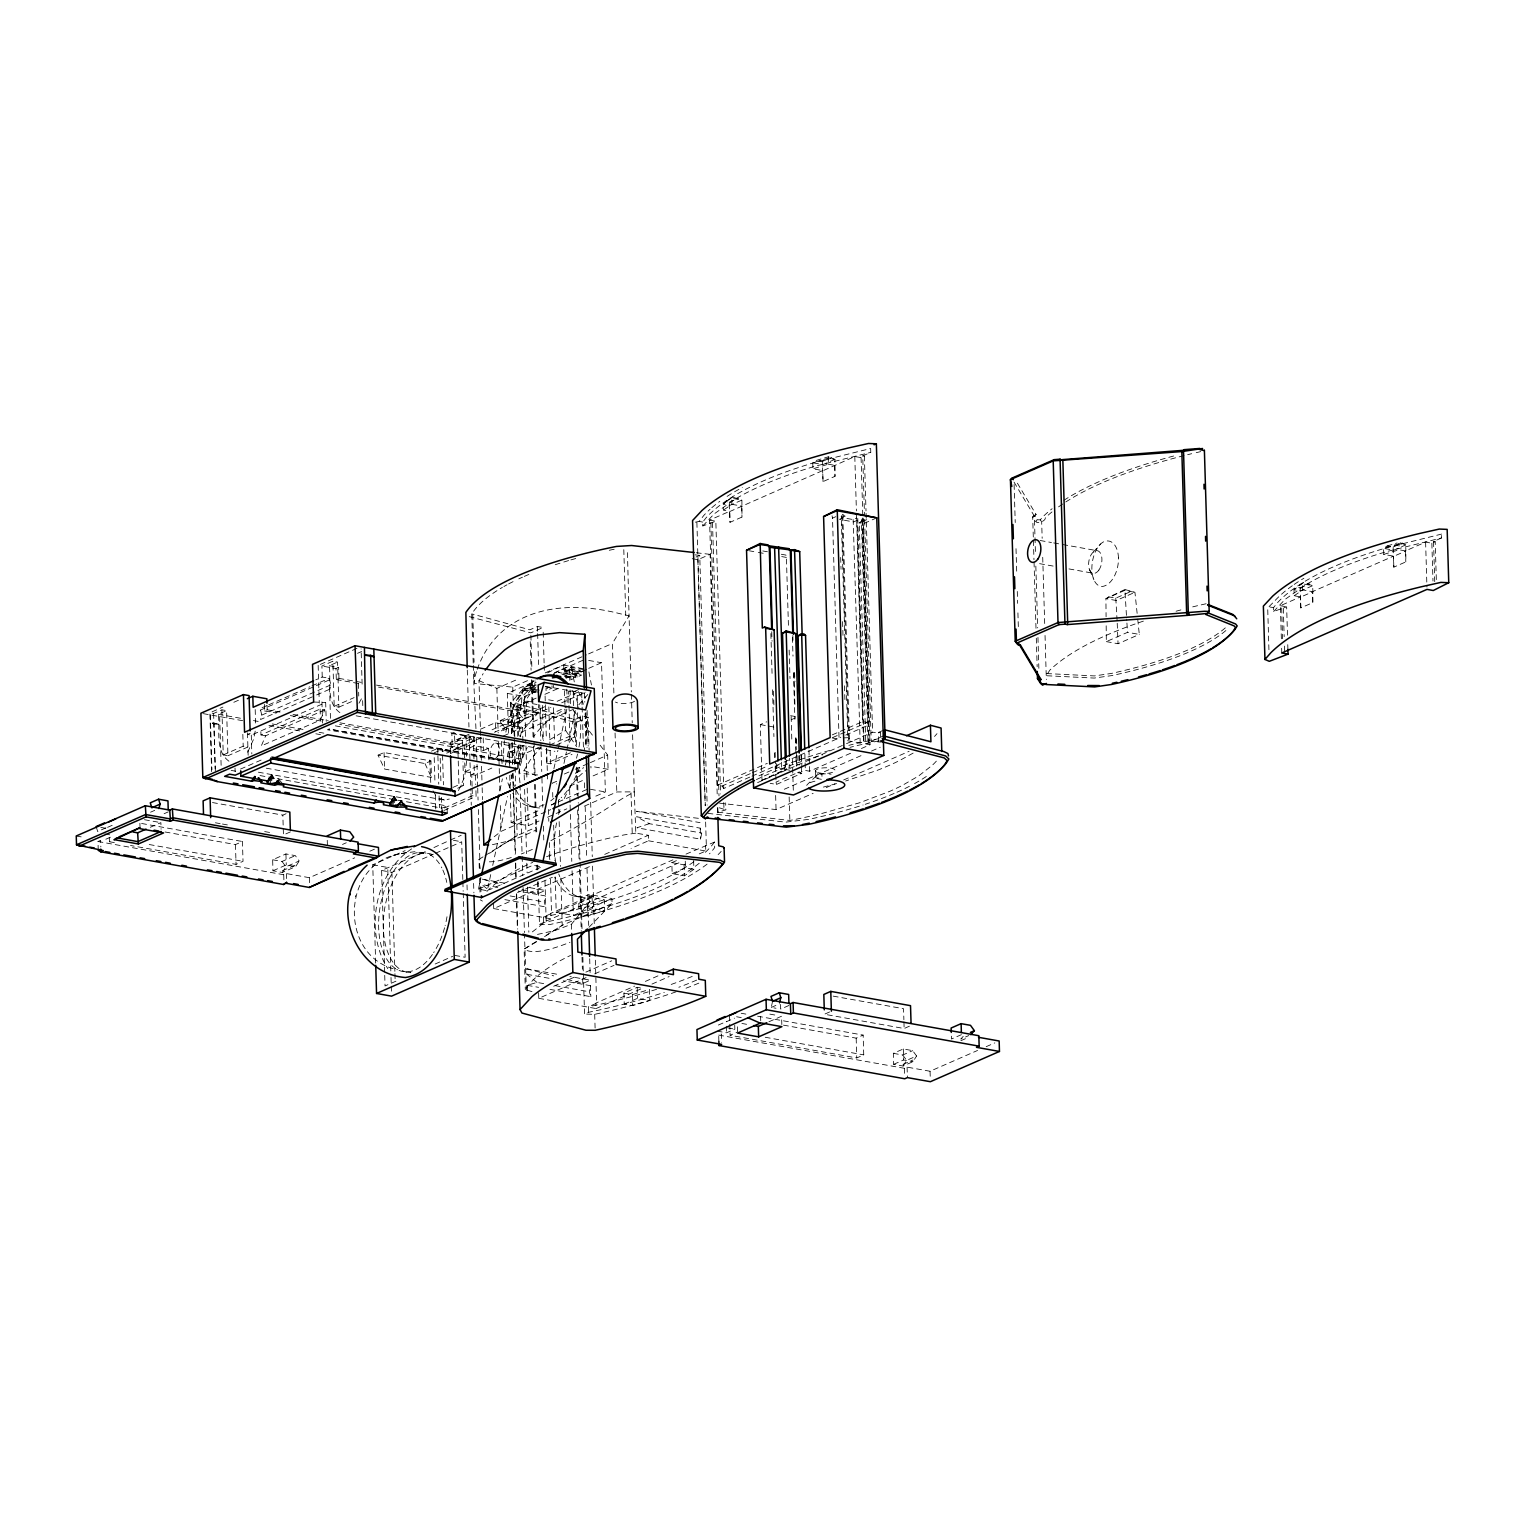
<?xml version="1.0" encoding="UTF-8"?>
<svg xmlns="http://www.w3.org/2000/svg" width="1525" height="1525" viewBox="0 0 1525 1525"><rect width="100%" height="100%" fill="white"/><g stroke="black" fill="none" stroke-linecap="round" stroke-linejoin="round"><path stroke-width="0.75" stroke-dasharray="5 3.75" d="M725.957 501.611L732.515 497.055L741.893 500.105L741.989 517.07L730.017 522.312L729.312 502.221L725.957 501.611L723.174 504.127L723.346 510.17L730.113 511.39L822.699 470.577L823.043 481.576L834.995 476.334L834.899 459.368L828.285 456.814L816.313 460.398L812.749 462.78L812.939 468.823L823.119 470.653L854.801 456.528L861.072 457.633L864.389 456.185L866.009 510.913M823.043 481.576L822.318 461.484L816.313 460.398M1294.153 595.76L1302.693 589.908L1312.872 591.719L1312.796 602.642L1300.825 607.884L1300.12 587.792L1296.765 587.201L1293.982 589.698L1294.153 595.76L1300.92 596.961L1312.872 591.719L1312.682 585.676L1303.322 582.626L1296.765 587.201M1383.747 554.395L1399.13 549.782L1405.878 550.983L1405.802 561.905L1393.831 567.147L1393.126 547.056L1387.121 545.988L1383.556 548.352L1383.747 554.395L1393.926 556.225L1405.878 550.983L1405.707 544.94L1399.092 542.385M399.112 854.057C340.418 863.97 338.95 958.215 397.567 969.748M466.65 760.784L464.648 776.988L458.301 790.979M828.285 456.814L828.323 464.191L812.939 468.823M539.202 690.12L522.865 688.004L520.654 710.135A66.7 37.324 -79.9 0 1 535.847 687.546M520.311 736.747L521.302 732.152L537.81 713.204L538.821 704.359M400.217 806.306L400.961 800.777L405.364 805.81M270.363 783.431L271.679 774.586L277.054 782.649M392.935 805.353L394.232 796.507L399.607 804.571M857.774 518.348L863.97 741.608L867.973 741.303L869.136 742.522L862.559 521.455L864.923 519.625L862.769 517.966L861.415 520.235L867.973 741.303M355.325 896.662L355.535 895.594M504.87 899.636L545.74 906.937L544.253 902.018L545.416 895.938L518.176 891.077M549.953 989.382L590.823 996.683L589.336 991.765L590.499 985.684L563.24 980.823M649.326 823.691L636.954 827.77L700.547 839.15L701.71 833.069L700.204 828.151L636.63 816.771L649.326 823.691L701.71 833.069M1143.388 621.132A410.263 119.255 -1.7 0 0 1049.886 670.104L1046.226 675.728L1094.226 678.072L1112.068 675.556A288.358 83.818 -1.7 0 0 1228.692 628.09M255.19 731.142L253.588 739.225L247.222 753.236M490.726 874.626L487.276 890.714L478.45 889.132L480.947 877.657M492.708 865.438L507.501 796.488M509.464 787.3L512.419 773.518M514.402 764.33L518.348 745.935M563.964 763.434L566.423 751.939M566.919 749.652L575.306 710.593M499.895 790.369L502.392 778.875M505.385 765.092L509.865 744.429M553.88 768.791L557.883 750.414M558.379 748.127L566.842 709.068M475.952 728.702L473.76 681.847L475.343 675.48A233.134 140.186 44.2 0 1 476.582 671.362M519.968 782.783L518.843 771.593L520.406 765.226A233.134 140.186 44.2 0 1 527.212 747.517M266.665 705.713L260.184 708.534L261.785 715.111L260.508 719.533L314.493 695.896M330.468 718.313L329.591 689.281L330.868 684.858L329.267 678.282L322.232 677.024L315.751 679.864M772.527 1001.334L771.307 1007.415L775.996 1008.254M269.696 781.086L271.679 774.586L273.852 778.779M391.601 805.181L394.232 796.507L398.597 804.914M1137.135 613.374L1134.943 592.31L1124.897 589.508L1126.746 620.694M511.58 733.716L510.665 702.968L522.789 689.281A321.718 93.521 -1.7 0 1 533.979 680.951M784.841 770.373L785.013 762.538M324.787 709.887L265.655 735.774L261.29 745.935L320.422 720.029L324.787 709.887L320.097 709.049L260.966 734.936L260.775 728.34M267.942 782.992L271.679 774.586L274.767 783.259M390.495 804.914L394.232 796.507L397.32 805.181M519.053 763.034L329.095 729.045L327.437 729.77L517.394 763.758L519.053 763.034L520.616 758.993L520.235 745.592M267.142 782.649L271.679 774.586L273.337 783.431M389.695 804.571L394.232 796.507L395.89 805.353M358.966 703.216L361.806 698.164M569.244 742.389C579.443 727.635 577.842 708.896 577.003 691.95M397.51 806.744L400.961 800.777L403.687 803.923M480.604 735.374L478.983 680.646L483.177 673.612M524.333 779.904L524.047 770.373L530.281 759.965L540.937 747.345M613.87 692.96L612.402 643.474L629.062 615.871L627.385 549.534M841.247 516.632L842.868 517.928L849.425 738.996L847.805 737.681L841.247 516.632L842.639 514.402L845.231 516.098L839.551 519.396L853.619 521.912L856.936 520.463L861.415 520.235L862.102 521.378L868.659 742.446M267.676 780.972L271.679 774.586L271.831 783.488M390.228 802.893L394.232 796.507L394.384 805.41M266.703 782.249L271.679 774.586L266.646 781.81M389.256 804.171L394.232 796.507L389.199 803.732M732.515 497.055L723.174 504.127L729.922 505.328L741.893 500.105L731.695 498.275L731.886 504.317L723.346 510.17M1303.322 582.626L1293.982 589.698L1300.73 590.918L1312.682 585.676L1302.503 583.846L1302.693 589.908M473.208 663.089L471.74 613.87L473.684 611.067A315.332 91.672 -1.7 0 1 502.373 587.392M517.795 736.442L516.822 703.616L518.767 700.814A315.332 91.672 -1.7 0 1 536.4 684.229M531.958 991.631L525.305 989.572L527.25 986.77A315.332 91.672 -1.7 0 1 570.598 955.413M266.97 781.372L271.679 774.586M391.887 799.901L394.232 796.507M398.73 803.923L400.961 800.777L405.421 806.134M843.458 515.793L841.933 517.776L848.491 738.843M863.627 519.396L859.242 522.923L865.8 743.971L870.032 744.734L863.474 523.666L863.017 521.34L859.242 522.923L863.474 523.666L874.854 518.691M695.362 522.16L699.136 521.417L703.845 515.412A383.709 111.554 -1.7 0 1 710.078 509.236M749.785 777.102L723.765 788.501L715.835 521.245L702.834 525.934L702.72 522.084L706.132 517.738A381.403 110.867 -1.7 0 1 816.085 462.075L870.661 448.522L870.775 452.372L862.731 455.899L864.503 515.355M702.834 525.934L714.158 513.906L735.298 498.999A381.403 110.867 -1.7 0 1 816.199 465.926L870.775 452.372M1268.933 649.726L1267.694 607.979L1274.652 601.002A383.709 111.554 -1.7 0 1 1292.38 585.695M1287.5 635.201L1286.643 606.817L1273.642 611.506L1273.528 607.655L1276.94 603.309A381.403 110.867 -1.7 0 1 1386.892 547.666L1441.468 534.112L1443.775 531.615M1273.642 611.506L1284.965 599.478L1306.105 584.571A381.403 110.867 -1.7 0 1 1387.007 551.497L1441.582 537.944L1441.468 534.112M537.467 934.425L555.31 930.441L571.437 924.245L589.355 902.19L589.127 894.489A66.7 37.324 -79.9 0 1 554.814 877.218M578.795 704.836L590.804 691.073M934.52 736.461L936.998 733.658M282.354 872.452L285.918 866.791L299.205 860.977L295.316 855.62L285.938 853.943L272.651 859.776L272.975 870.775L282.354 872.452L295.64 866.619L299.205 860.977M469.071 734.23L450.142 742.522L450.466 753.522L454.088 749.518L483.158 736.747L483.558 750.491L469.49 747.974L469.395 745.229L473.017 741.226L469.128 735.87L450.199 744.162L454.088 749.518M903.067 1066.013L906.632 1060.371L916.582 1056.005L912.693 1050.649L903.315 1048.971L893.345 1053.337L893.669 1064.336L903.067 1066.013L913.017 1061.648L916.582 1056.005M963.209 1036.39L960.807 1039.059L968.775 1035.57M1051.983 511.923A410.263 119.255 -1.7 0 0 1045.349 517.776C1045.807 522.179 1032.539 524.886 1037.114 519.758L1034.465 515.317L1036.123 514.592L1015.574 480.127M1037.114 519.758L1040.202 519.853L1043.672 516.022A411.979 119.77 -1.7 0 1 1052.136 508.702M1093.234 552.126L1100.669 543.948M588.993 927.257L612.059 903.524L611.906 898.568L589.127 894.489M816.294 775.939L807.85 784.022A19.062 5.547 -1.7 0 0 806.744 785.47M1034.465 515.317L1032.692 516.899L1033.34 538.306M1036.123 514.592L1032.692 516.899L1035.475 521.569M505.175 727.711L500.619 731.543L519.567 723.25L524.123 719.419L519.282 713.91L500.353 722.202L505.175 727.711L524.123 719.419M494.195 836.748L501.096 831.354L550.754 809.603M532.377 931.889L546.179 921.1L681.808 861.53M1124.897 589.508L1105.911 598.639L1106.082 616.748M789.893 770.239L785.203 769.401L759.603 781.429L782.744 771.288M693.627 860.519L693.894 869.326L684.42 875.827L672.163 873.634L671.839 862.635L684.077 864.827L687.87 862.235M632.608 734.783L634.286 791.856L623.153 798.033A233.134 44.339 -37.4 0 1 550.716 840.713M411.636 848.872C374.502 873.082 364.246 931.813 387.827 968.661M549.648 739.758L565.68 730.475L565.051 709.468A233.134 140.186 44.2 0 0 533.407 736.994M489.658 853.199L517.166 835.586L536.647 827.046M536.705 941.688L524.104 949.103L525.305 989.572M544.558 936.655L562.229 925.332L612.059 903.524M483.044 856.859L479.041 859.357L479.308 868.888M485.045 855.601L517.166 835.586L515.755 788.463M536.152 941.611L524.104 949.103L525.896 950.113A233.134 44.339 -37.4 0 0 569.988 942.278M546.179 935.34L562.229 925.332L560.762 875.846M913.132 753.121L899.502 760.575A312.206 90.757 -1.7 0 1 877.104 770.392L845.651 781.01M212.051 711.832L222.936 707.066M233.821 702.282L240.359 699.422M320.345 664.404L357.346 648.182M211.613 771.612L209.878 712.785L213.614 713.452L221.926 709.811L226.615 710.65L227.949 755.752L223.26 754.913L221.926 709.811M322.232 677.024L321.908 666.025L332.869 661.221L337.559 662.06L338.893 707.162L334.204 706.323L332.869 661.221M228.96 761.223C214.434 750.662 220.42 729.369 218.304 714.291L226.615 710.65M339.903 712.632C325.378 702.072 331.363 680.779 329.267 665.701L337.559 662.06M357.498 653.329L361.654 651.518M335.977 668.541L338.645 667.378L338.969 678.377L336.301 679.54L335.977 668.541L321.908 666.025M729.312 502.221L738.615 498.141M822.318 461.484L831.621 457.405M268.819 704.76L309.842 686.784M311.996 685.85L329.267 678.282M260.222 710.192L314.207 686.555M316.361 685.602L329.324 679.921M264.359 704.359L264.568 710.955L267.218 709.792L281.286 712.308M261.785 715.111L330.868 684.858M750.243 773.671L722.068 786.004L717.436 785.184L709.563 520.12L729.693 511.313L730.017 522.312M316.647 694.942L329.591 689.281M250.176 733.277L247.527 734.44L251.282 735.126L325.683 702.529L326.236 721.344M313.654 702.015L325.683 702.529M223.26 754.913L243.199 746.183L247.889 747.021L227.949 755.752M334.204 706.323L354.143 697.592M338.893 707.162L354.848 700.166M469.243 616.634L530.833 632.856L543.053 627.499L537.429 626.489L529.88 629.787L471.74 613.87M695.991 557.044L699.746 555.386L707.162 805.086M692.217 558.684L697.84 559.694L710.078 554.337L717.246 796.031M105.987 827.846L97.676 831.487L96.132 826.55M107.589 827.332L113.822 824.606M261.099 760.079L240.664 769.019L236.909 768.352M150.556 812.196L154.711 810.366M832.383 738.005L839.074 739.206L832.517 518.138L835.833 516.67M98.248 850.321L97.981 841.514L100.631 840.351L100.841 846.947M105.835 839.227L112.068 836.501M164.128 813.702L168.284 811.872M845.231 516.098L841.895 517.566L853.161 519.567L856.478 518.119L856.936 520.463L863.493 741.512L860.176 742.98L846.108 740.464L849.425 738.996M109.285 837.32L109.419 841.724L116.396 838.655M150.308 827.274L160.888 822.642L161.078 829.238M861.606 521.073L864.923 519.625M863.017 521.34L866.772 519.682M478.983 680.646L496.864 688.385L518.443 678.93M474.313 671.686L474.618 683.524L512.762 687.127L527.917 680.474M545.245 672.887L586.401 654.854M588.574 653.901L612.402 643.474M508.492 733.125L507.31 693.398L535.142 681.217M554.414 672.773L584.38 659.639M524.181 687.432L524.257 689.643L528.908 687.603L528.832 685.392L530.166 684.801L536.609 685.964M536.152 682.19L534.817 682.762L534.875 684.973L530.223 687.012L530.166 684.801M561.943 674.45L576.965 677.138L581.616 675.098L564.441 672.029L564.383 669.818L565.718 669.246L582.874 672.315M565.718 669.246L565.775 671.457L570.426 669.418L570.35 667.207L571.684 666.616L586.706 669.303L565.146 678.663M378.067 755.161L384.052 752.549L430.946 760.937L431.442 777.426L384.529 769.038L378.067 755.161L424.96 763.548L430.946 760.937M507.31 693.398L524.467 696.467L535.18 691.778M588.688 668.35L601.536 662.708L605.368 791.952L592.52 797.575M576.965 677.138L576.888 674.927L575.573 675.518L575.63 677.729L570.979 679.769L570.922 677.538L565.298 677.367M551.993 685.831L552.05 688.061L547.399 690.082L547.342 687.87L546.007 688.461L546.064 690.673M452.182 744.524L451.857 733.525L454.507 732.362L454.831 743.361L452.182 744.524L339.598 724.394M500.353 722.202L500.295 720.543L514.382 723.06L533.312 714.767L523.933 713.09L523.609 702.091L526.258 700.928L535.637 702.606M536.19 698.126L512.209 708.629L512.858 730.647L567.357 706.78M544.902 694.313L557.978 688.576M212.49 802.55L282.849 815.132L286.338 813.607M480.432 729.255L495.32 722.736L522.522 727.597L522.98 743.152M500.295 720.543L519.243 712.251L519.968 736.651M431.461 751.139L437.694 748.413L442.383 749.252L443.432 784.841M458.186 758.668L457.614 739.682L465.926 736.041L466.517 756.286M523.933 713.09L526.582 711.927L526.258 700.928M434.072 752.892L442.383 749.252M457.614 739.682L462.304 740.521L473.265 735.717L474.046 761.604M568.92 702.949L568.558 691.092L573.248 691.931L579.481 689.205M442.155 751.653L474.694 737.414M492.041 729.808L546.274 706.056M557.121 701.309L578.795 691.816M165.119 831.983L235.479 844.564L242.437 841.514L243.028 861.32L236.051 864.37L130.521 845.498M446.653 753.159L481.385 737.947M494.405 732.248L550.887 707.486M561.696 702.777L585.772 692.217M450.466 753.522L469.395 745.229M469.49 747.974L474.466 745.801L488.534 748.317L488.915 761.223M503.383 735.984L522.522 727.597M290.417 831.887L283.44 834.938L282.849 815.132M521.302 732.152L573.61 709.239M483.558 750.491L488.534 748.317M516.822 703.616L574.963 719.533L582.493 716.235L588.135 717.246L589.108 750.319M510.665 702.968L516.098 706.971L575.897 722.602L588.135 717.246M464.744 762.824L465.011 771.707L480.222 765.035M509.922 743.304L510.189 751.92L525.401 745.248M472.083 786.309L471.74 774.548L474.389 773.385L474.103 763.968M471.74 774.548L475.476 775.215L491.832 768.066M510.189 751.92L523.323 754.265L539.659 747.117M272.651 859.776L282.03 861.453L295.316 855.62M452.982 787.396L458.949 784.765L463.638 785.604L462.933 761.871M549.972 744.905L569.892 736.175L574.601 737.013L573.819 710.917M457.672 788.234L463.638 785.604M556.663 744.867L574.601 737.013M272.975 870.775L286.262 864.942L295.64 866.619M282.316 870.794L295.602 864.98M342.477 844.45L346.27 842.772M97.981 841.514L283.726 874.74L286.376 873.577L309.365 877.695L354.715 857.832M447.244 813.092L447.035 805.943L442.059 808.117L258.163 775.234M444.423 807.964L472.35 795.726L476.105 796.393L475.838 786.976M546.35 749.023L546.77 763.129L570.407 752.778M443.87 810.518L476.105 796.393M546.77 763.129L550.525 763.796L572.008 754.379M369.812 851.217L376.294 848.377M564.326 774.014L573 770.22M575.154 769.267L588.154 763.587M590.327 762.633L607.655 755.047L599.096 743.857M556.682 781.277L552.393 783.145L556.682 783.907M575.935 772.832L582.359 770.011M375.665 963.057L372.748 864.789L405.135 850.607M582.397 780.59L569.549 786.214L570.026 802.665M593.092 775.901L608.075 769.343L607.655 755.047M384.624 972.111L381.612 870.47L425.208 851.388M433.939 847.557L448.217 840.999M450.371 840.046L461.16 835.319M381.612 870.47L391.925 872.319L433.348 854.191M435.54 853.238L461.694 841.781L462.818 879.487M510.303 794.277L511.161 822.623L541.127 809.508M556.11 802.932L549.686 805.753A66.7 37.324 -79.9 0 0 559.599 799.214M558.245 801.998L588.212 788.882L605.368 791.952M511.161 822.623L528.298 825.692L539.011 821.003M547.57 817.267L553.994 814.445M556.129 813.511L566.842 808.822M761.966 779.599L760.327 724.604L766.675 721.821M584.323 806.172L616.805 791.952L634.286 791.856L635.811 833.127L648.335 835.281L648.487 840.771L631.045 848.415M791.303 719.705L795.535 717.856M1108.294 596.79L1115.785 598.124L1132.389 590.861M478.45 889.132L532.949 865.266L541.775 866.848L489.468 889.761M717.436 785.184L767.285 763.339M832.307 734.859L862.654 721.573L867.287 722.412L869.002 724.89L842.982 736.289M752.416 772.717L767.571 766.065M832.612 737.585L867.287 722.412M751.958 776.168L840.809 737.242M778.15 765.588L774.833 767.056L781.601 769.286L789.874 767.685L789.588 758.325M757.601 782.611L844.373 744.6M846.547 743.647L872.586 732.248L880.363 732.724L880.649 742.084L871.213 741.303L864.58 517.738M878.762 741.741L878.495 732.4L884.519 729.751M517.528 892.563L552.412 877.294M604.72 854.381L648.335 835.281M871.213 741.303L883.547 735.889M850.588 753.255L809.565 771.212L805.353 770.468L801.559 771.822L801.349 764.692M865.8 743.971L869.136 742.522M776.492 784.441L801.731 773.385L799.291 771.917L776.034 782.115L776.492 784.441L770.163 783.316M493.547 903.067L493.7 908.576L591.814 865.609M861.396 748.527L870.032 744.734M1106.178 625.803L1106.33 641.625L1127.585 632.322L1139.308 634.419L1137.364 615.7M717.817 807.507L717.951 812.177L725.862 809.87L725.652 802.874M522.027 889.647L537.715 893.745L545.264 890.447L527.097 887.188M784.288 789.264L862.807 754.875M871.538 751.043L880.268 747.231M1106.33 641.625L1118.054 643.722L1139.308 634.419M719.552 803.16L776.053 809.584L813.13 793.343M826.226 787.605L834.957 783.793M843.668 779.961L909.11 751.31M395.947 981.185L385.043 985.951L384.7 974.418M435.178 963.991L452.62 956.366M493.7 908.576L551.002 918.812L550.83 913.322L672.925 859.852M686.002 854.114L714.539 842.067L714.691 847.557A378.772 110.105 -1.7 0 1 709.468 853.848M555.176 876.932L556.225 912.369L594.769 895.499A66.7 37.324 -79.9 0 1 558.741 873.958M578.833 903.372L592.119 897.558L604.358 899.75L604.701 910.749L587.602 915.877L579.157 914.371L578.833 903.372L587.277 904.878L604.358 899.75M671.839 862.635L679.426 859.318M1300.12 587.792L1309.422 583.713M1393.126 547.056L1402.428 542.976M699.251 853.886L705.789 851.026L705.618 845.517M538.211 881.66L539.469 924.303L543.491 922.549A378.772 110.105 -1.7 0 0 699.365 863.131M556.225 912.369L573.381 915.438L611.906 898.568M1281.362 638.803L1280.371 605.711L1300.501 596.885L1300.825 607.884M1436.321 579.595L1435.197 541.756L1431.861 543.224L1425.608 542.099L1405.478 550.906L1405.802 561.905M579.157 914.371L592.443 908.557L604.701 910.749M672.163 873.634L685.449 867.82L693.894 869.326M1434.739 581.673L1433.538 541.47L1441.582 537.944M553.67 986.237L577.308 975.867M585.905 972.111L611.716 960.807M538.611 992.813L538.783 998.322L586.077 977.601M594.674 973.846L614.022 965.363M567.109 979.374L582.798 983.492L590.327 980.194L569.892 976.534M538.783 998.322L596.065 1008.559L595.913 1003.069L634.61 986.122M645.361 981.414L658.247 975.752M623.916 993.118L632.341 994.624L649.44 989.496L649.764 1000.495L632.665 1005.623L624.24 1004.117L623.916 993.118L637.202 987.304L643.321 988.391M596.065 1008.559L643.359 987.857M651.957 984.082L669.17 976.553M583.351 973.77L584.552 1014.049L588.574 1012.295A378.772 110.105 -1.7 0 0 664.309 992.337M624.24 1004.117L637.526 998.303L649.764 1000.495M718.37 1025.048L726.682 1021.426M726.205 1021.807L734.516 1018.166M771.307 1007.415L779.599 1003.774M718.866 1041.365L718.694 1035.094L721.344 1033.931L721.592 1042.28M717.169 1031.129L726.548 1032.806L734.84 1029.165L734.65 1022.57M788.997 1005.452L780.686 1009.092L780.419 1000.286M729.522 1015.498L730.113 1035.284L737.09 1032.234M768.905 1021.769L781.582 1016.222L781.829 1024.571M829.638 1011.952L824.396 1014.239L904.134 1028.517L911.111 1025.448M783.469 1025.143L856.173 1038.144L863.15 1035.094L863.741 1054.881L856.764 1057.95L730.113 1035.284M893.345 1053.337L902.724 1055.014L912.693 1050.649M893.669 1064.336L903.639 1059.97L913.017 1061.648M961.436 1034.655L951.467 1039.021L951.276 1032.425M903.01 1064.374L912.979 1060.008M960.864 1040.698L968.832 1037.21M718.694 1035.094L904.42 1068.32L907.089 1067.138L930.059 1071.255L977.563 1050.458M986.198 1046.665L994.834 1042.89M543.491 922.549L543.338 917.04L551.535 913.456L550.487 878M588.574 1012.295L588.402 1006.786L596.618 1003.202L595.284 958.291M1387.121 545.988L1397.091 542.976M1398.94 543.739L1383.556 548.352L1393.736 550.182L1405.707 544.94L1398.94 543.739L1399.13 549.782M527.517 990.831L527.231 985.322L536.952 982.405L543.796 983.625M836.596 783.602L823.386 787.091M1196.21 452.658L1200.728 451.61M1206.103 603.748L1196.21 606.016A410.263 119.255 -1.7 0 0 1191.654 607.141M401.475 853.562L414.4 851.732L425.57 853.218M266.284 768.2L444.518 800.072L449.284 799.043M393.088 855.392L407.899 852.132M635.811 833.127L623.916 834.938A315.332 91.672 -1.7 0 0 544.463 857.527M717.951 812.177L789.855 820.469L798.185 818.792A312.225 90.757 -1.7 0 0 822.223 813.378L859.414 802.836L889.59 791.399A320.765 93.254 -1.7 0 0 902.514 785.299L918.584 775.996L932.499 765.092A312.225 90.757 -1.7 0 0 937.761 759.507M676.071 991.822A410.263 119.255 -1.7 0 1 594.693 1014.335L584.552 1014.049M492.403 844.678L510.227 840.694A210.907 49.334 -40.9 0 0 535.237 830.382M878.858 738.634L857.679 743.171A410.263 119.255 -1.7 0 0 848.853 745.344M879.086 740.788L858.728 745.191A408.414 118.721 -1.7 0 0 849.94 747.364M843.325 737.909L847.805 737.681M213.9 724.032L219.905 724.28L210.526 722.602L213.9 724.032L215.216 768.867M1046.646 673.573L1094.359 675.918L1111.077 673.497A286.624 83.322 -1.7 0 0 1227.015 626.337M537.639 774.967L519.701 773.27L518.938 744.848M696.277 552.774L710.078 554.337M695.076 554.852L699.746 555.386M707.943 813.378L785.642 822.147L809.222 819.287A322.118 93.635 -1.7 0 0 863.093 804.99M698.412 818.315L636.459 811.281L700.051 822.642M821.88 773.385L817.762 772.641L817.934 778.684L822.07 779.428L821.88 773.385A9.779 2.84 -1.7 0 0 835.052 770.373A9.779 2.84 -1.7 0 0 821.975 768.028A9.779 2.84 -1.7 0 0 817.762 772.641M480.165 868.678L479.041 859.357L479.937 859.871M1433.538 541.47L1435.197 541.756M862.731 455.899L864.389 456.185M828.323 464.191L835.071 465.411M1040.145 540.498L1051.449 542.519M1053.718 542.919L1060.504 544.139M1062.753 544.539L1096.685 550.62M731.886 504.317L742.065 506.147M1280.371 605.711L1286.643 606.817M1039.592 563.659L1053.165 566.08M1068.987 568.92L1093.863 573.362M709.563 520.12L715.835 521.245M762.786 550.944L767.418 551.764M781.315 554.261L785.947 555.081L786.404 557.426L788.52 628.7M748.889 550.716L755.923 551.974M758.268 552.393L765.302 553.651M781.715 556.587L786.404 557.426M588.669 660.42L601.536 662.708M547.666 672.868A321.718 93.521 -1.7 0 1 563.735 665.129L569.359 666.139L569.797 680.417M570.35 667.207L585.371 669.894M571.684 666.616L571.761 668.827L580.339 670.371M570.426 669.418L585.447 672.106M564.383 669.818L581.54 672.887M565.775 671.457L582.95 674.527M576.888 674.927L558.398 672.43L575.573 675.518M790.617 715.683L795.307 716.521M564.898 675.804L575.63 677.729M564.479 676.395L570.922 677.538M878.495 732.4L880.363 732.724M545.207 686.307L585.066 693.437L585.219 698.145M760.327 724.604L774.395 727.12M545.607 686.898L552.05 688.061M528.832 685.392L535.275 686.536M530.223 687.012L536.667 688.175M528.908 687.603L535.332 688.747M522.865 688.004L540.022 691.073M524.257 689.643L539.278 692.331M522.923 690.215L535.809 692.522M548.638 699.822L553.327 700.661M329.267 665.701L338.645 667.378M523.609 702.091L537.677 704.607M537.81 713.204L512.209 708.629A66.7 37.324 -79.9 0 1 533.883 680.76M338.969 678.377L362.416 682.571M376.484 685.087L526.582 711.927M336.301 679.54L362.111 684.153L361.101 648.849M378.524 687.089L519.243 712.251M797.518 772.641L801.731 773.385M356.126 715.816L554.871 751.329M451.857 733.525L465.926 736.041M495.701 743.094L519.167 747.288M608.075 769.343L590.918 766.274L590.976 767.914M293.01 714.405L328.199 720.715M339.923 722.812L450.142 742.522M454.831 743.361L464.21 745.039L464.687 760.594M264.568 710.955L276.292 713.052M290.36 715.568L323.186 721.458M335.347 725.862L520.616 758.993M519.053 762.481L329.095 729.045M493.738 759.031L517.185 763.224M218.304 714.291L241.77 718.485M253.493 720.582L258.183 721.42M272.251 723.937L305.095 729.808M319.163 732.324L323.853 733.163M203.263 713.643L243.142 720.772M268.934 725.385L301.759 731.276M315.827 733.792L320.536 734.631M719.342 807.812L725.862 809.87M260.966 734.936L265.655 735.774M465.011 771.707L474.389 773.385M529.175 806.344L534.798 807.354M648.487 840.771L705.789 851.026M258.373 772.203L447.035 805.943M231.171 770.411L235.67 771.212M453.44 840.294L461.694 841.781M215.425 822.776L220.115 823.614M222.459 824.034L229.493 825.292M264.683 831.582L271.717 832.841M504.375 883.127L481.671 879.067L501.858 884.348M574.239 896.09L579.862 897.1M144.475 819.707L160.888 822.642M141.596 823.481L242.437 841.514M372.748 864.789L387.75 867.477L390.953 975.085M497.741 887.417L481.843 884.576L488.534 889.971M510.093 895.918L544.253 902.018M100.822 827.389L105.511 828.228M104.767 833.927L111.802 835.185M149.221 844.526L243.028 861.32M76.25 835.986L82.903 837.187M109.419 841.724L116.453 842.982M833.203 996.13L903.543 1008.711L903.887 1019.71M454.793 955.413L465.125 957.262L463.238 893.612M536.952 982.405L526.907 974.322L526.754 968.813L558.55 974.513M769.858 1014.125L776.892 1015.383M526.907 974.322L551.897 978.783M741.188 1013.267L745.877 1014.106M757.62 1016.203L863.15 1035.094M736.575 1016.756L741.264 1017.594M555.176 985.665L589.336 991.765M741.913 1023.466L746.602 1024.304M527.231 985.322L538.592 987.342M727.806 1027.907L734.84 1029.165M406.146 971.825L410.835 972.664A60.371 33.798 -79.9 0 1 384.967 906.898A60.371 33.798 -79.9 0 1 432.109 854.4M765.245 1037.267L863.741 1054.881M477.268 669.322A233.134 140.186 44.2 0 1 617.663 613.126L629.062 615.871L631.331 691.969M1269.944 607.007L1273.528 607.655M699.136 521.417L702.72 522.084M444.518 800.072L439.162 798.299M482.453 901.084L480.242 899.826M539.469 924.303L549.61 924.588A410.263 119.255 -1.7 0 0 707.276 863.989M526.754 968.813L553.651 975.867M524.047 770.373L535.98 775.539M278.408 778.856L282.487 783.583M403.286 803.751L400.961 800.777L401.704 806.248M1040.202 519.853L1041.67 521.76L1042.166 538.325M573.419 710.345L593.397 736.423M405.173 806.458L400.961 800.777L403.172 806.306M902.724 1055.014L906.632 1060.371M282.03 861.453L285.918 866.791M722.068 786.004L723.765 788.501M565.68 730.475L576.583 746.621M404.506 806.477L400.961 800.777L404.64 806.763M433.005 790.846L436.112 795.84M1014.03 482.11L1034.369 516.174L1035.494 554.223M424.96 763.548L431.442 777.426M1089.689 570.007L1093.902 579.786M543.072 739.453L541.07 728.207L540.403 705.694M1115.785 598.124L1117.12 620.98M853.161 519.567L860.176 742.98M832.059 515.793L832.517 518.138M588.917 671.896L591.452 684.992M571.761 668.827L574.296 681.923M430.755 782.458L429.516 756.553M1126.918 623.02L1127.585 632.322M1117.215 623.248L1118.054 643.722M526.373 990.545L524.486 934.978M480.489 877.847L481.214 898.511M1431.861 543.224L1432.985 581.044M1425.608 542.099L1426.942 587.03M1393.831 567.147L1393.507 556.148L1312.472 591.643L1312.796 602.642M1287.767 644.656L1287.92 649.383M1283.326 608.284L1284.164 636.649M1284.45 646.104L1284.66 653.215M1281.686 607.979L1282.601 638.727M1281.648 648.258L1281.782 652.986M1042.719 557.292L1044.682 623.611M1045.044 635.448L1046.341 679.578M1035.837 566.099L1037.686 627.919M1037.953 637.431L1038.868 668.331M1033.397 540.67L1033.969 559.694M1034.045 562.077L1036.009 628.643M1036.295 638.155L1037.153 666.692M1014.106 484.493L1015.231 522.522M1016.012 548.676L1016.794 574.83M1017.289 591.471L1017.633 603.366M1017.918 612.878L1018.338 627.137M930.059 1071.255L930.25 1077.527M907.089 1067.138L907.394 1077.603M903.944 1021.903L904.134 1028.517M904.42 1068.32L904.611 1074.572M903.315 1048.971L903.639 1059.97M866.086 513.296L872.586 732.248M861.072 457.633L862.826 516.765M862.883 519.129L869.002 724.89M854.801 456.528L856.402 510.951M856.478 513.315L862.654 721.573M856.173 1038.144L856.764 1057.95M840.675 557.426L841.038 569.302M842.582 621.609L843.001 635.868M844.488 685.793L844.983 702.415M834.671 465.335L834.995 476.334M815.551 770.621L815.723 776.663M808.955 750.128L809.375 764.197M809.432 766.522L809.565 771.212M804.857 754.074L805.353 770.468M801.54 755.523L801.883 767.228M801.063 755.199L801.273 762.328M799.31 755.409L799.577 764.768M798.814 755.885L799.081 765.054M794.601 672.296L794.868 681.808M796.565 738.863L796.774 745.992M797.06 755.504L797.346 765.016M792.848 635.506L793 640.252M793.972 673.535L794.887 704.436M795.878 737.719L796.241 749.595M796.298 751.978L796.736 766.236M792.447 637.412L793 656.15M793.477 672.544L794.868 719.381M795.421 738.119L795.917 754.513M795.993 756.858L796.26 766.217M789.149 650.069L790.007 678.587M791.132 716.578L791.894 742.713M792.39 759.355L793.305 790.236M789.149 796.965L789.855 820.469M786.271 759.774L786.557 769.153M785.394 761.852L785.623 768.981M781.391 762.157L781.601 769.286M776.301 763.606L776.454 768.371M771.745 631.731L772.031 641.224M773.499 691.149L773.938 705.408M775.138 752.321L775.482 763.777M775.558 766.065L775.958 779.828M770.868 633.561L772.05 673.364M772.527 689.757L773.918 736.594M774.414 752.988L774.548 757.677M775.634 795.44L776.053 809.584M760.594 1016.622L760.727 1020.797M741.665 506.071L741.989 517.07M737.357 1026.802L737.528 1033.073M723.765 802.531L723.975 809.546M712.518 522.694L720.582 793.991M726.338 1026.211L726.548 1032.806M710.879 522.408L718.999 795.917M717.589 807.888L717.798 814.998M696.887 522.408L705.312 805.791M697.84 559.694L705.141 805.486M705.637 822.013L706.323 845.651M700.204 828.151L700.547 839.15M685.259 861.225L685.449 867.82M684.077 864.827L684.42 875.827M631.407 694.352L632.246 722.888M637.202 987.304L637.526 998.303M623.801 549.648L625.746 615.261M631.026 792.79L632.227 833.26M632.341 994.624L632.665 1005.623M615.071 733.029L616.805 791.952M590.652 802.322L592.272 856.669M592.539 866.124L594.369 927.562M587.106 710.421L588.173 746.125M592.119 897.558L592.443 908.557M586 712.499L587.049 747.803M594.693 1014.335L595.093 1028.003M584.475 692.75L584.761 702.129M585.104 713.833L586.077 746.659M581.692 692.998L582.054 704.76M582.112 707.123L583.408 747.155M584.475 782.821L584.685 789.95M585.181 806.592L586.725 858.918M587.011 868.43L588.707 925.503M589.698 958.787L590.118 973.064M590.499 985.684L590.823 996.683M587.277 904.878L587.602 915.877M575.897 722.602L576.603 746.297M577.232 767.609L578.299 803.16M578.356 805.524L579.977 860.024M580.053 862.407L582.016 928.744M582.855 957.185L583.293 971.406M574.963 719.533L575.745 745.687M576.374 767.094L577.232 795.631M577.651 809.889L579.119 859.833M579.405 869.345L581.254 931.184M582.016 957.338L582.378 969.233M582.664 978.726L582.798 983.492M573.248 691.931L573.743 708.534M570.064 689.948L570.56 706.609M568.978 705.332L569.892 736.175M566.823 689.167L567.224 702.377M570.102 805.009L570.312 812.062M570.388 814.407L571.78 861.396M572.066 870.794L573.381 915.438M563.735 665.129L564.021 674.469M564.498 690.806L564.993 707.142M571.437 924.245L571.627 931.146M558.531 800.434L558.874 812.215M559.16 821.632L560.495 866.429M553.308 685.259L553.384 687.47M553.537 707.772L554.528 740.998M552.679 792.485L552.812 797.175M553.651 825.216L554.681 860.405M548.848 706.933L550.525 763.796M543.186 632.227L544.101 662.937M544.177 665.3L544.387 672.392M545.092 696.029L546.35 738.577M546.636 748.012L547.322 771.65M547.399 774.014L547.608 781.105M548.447 809.47L548.809 821.289M549.438 842.543L549.934 859.09M542.366 705.446L543.415 740.769M537.429 626.489L537.562 631.236M537.639 633.618L538.554 664.538M539.755 704.969L540.803 740.635M540.879 743.018L541.737 771.555M541.928 778.131L542.786 807.221M543.358 826.245L543.815 841.419M544.978 880.935L546.179 921.1M530.891 635.22L531.882 668.388M532.225 680.245L534.093 741.455M534.055 741.855L535.046 775.024M535.332 784.498L536.724 831.887M537.715 865.056L537.848 869.803M530.243 641.682L531.081 670.218M531.367 679.731L533.064 736.804M533.35 746.316L534.188 774.853M534.474 784.365L535.885 831.926M536.876 865.209L537.01 869.974M537.372 881.85L537.715 893.745M524.467 696.467L525.858 743.457M525.934 745.82L526.907 778.703M527.192 788.101L528.298 825.692M524.619 789.416L526.525 853.676M526.811 863.207L527.097 872.719M527.517 886.997L528.851 932.213M523.056 745.382L523.323 754.265M520.044 785.165L522.084 854.114M522.16 856.497L522.732 875.522M523.075 887.417L524.428 932.595M518.081 745.801L518.843 771.593M517.394 763.758L517.547 768.695M514.382 723.06L514.783 736.823M512.762 687.127L514.23 736.613M514.287 738.958L515.069 764.883M515.126 767.247L515.698 786.099M510.932 702.148L511.847 732.877M512.133 742.351L512.762 763.625M513.048 773.08L513.391 784.898M513.467 787.281L515.431 853.485M515.717 862.94L516.212 879.487M516.632 893.688L517.68 929.144M511.847 743.171L512.495 764.444M512.762 773.899L513.258 790.465M513.334 792.828L515.145 854.305M515.431 863.76L515.85 877.942M516.346 894.508L517.337 927.6M508.778 742.484L509.407 763.567M509.75 775.386L510.246 791.913M501.401 741.36L502.049 763.587M496.864 688.385L498.179 732.915M498.465 742.294L499.914 791.513M500.333 805.581L501.096 831.354M495.32 722.736L495.587 731.905M480.68 737.757L481.442 763.93M481.519 766.312L482.091 785.356M482.148 787.739L482.51 799.634M476.238 738.214L477.649 785.775M477.725 788.158L478.068 800.053M478.354 809.565L479.841 859.49M473.284 665.434L473.76 681.847M479.593 878.4L480.089 895.061M475.476 775.215L475.762 784.632M474.199 736.632L474.466 745.801M472.14 788.654L472.35 795.726M467.279 670.104L468.957 726.987M469.243 736.48L470.863 790.979M470.939 793.362L471.282 805.2M473.608 883.413L473.894 892.907M467.012 884.9L467.222 891.915M462.304 740.521L462.876 759.507M462.876 881.831L463.162 891.267M458.243 761.032L458.949 784.765M440.21 758.306L440.954 783.583M441.354 797.384L441.697 808.86M437.694 748.413L437.904 755.523M437.904 755.904L438.743 784.155M439.086 795.917L439.429 807.697M434.206 757.582L434.987 783.488M435.33 795.249L435.75 809.375M391.925 872.319L394.88 971.311M394.937 973.655L395.147 980.728M391.01 977.43L391.506 993.804M384.052 752.549L384.529 769.038M362.645 700.642L362.855 707.695M358.394 683.486L358.756 696.048M327.246 840.313L327.456 846.909M321.928 701.862L322.557 723.022M320.097 709.049L320.422 720.029M318.153 665.358L319.278 703.025M309.365 877.695L309.632 886.483M285.938 853.943L286.262 864.942M286.376 873.577L286.586 880.173M283.726 874.74L283.993 883.547M267.085 705.408L267.218 709.792M255.19 709.544L255.59 723.041M251.282 735.126L251.835 753.941M247.469 732.782L248.156 755.618M242.837 734.307L243.199 746.183M235.022 768.028L235.136 771.593M235.479 844.564L236.051 864.37M219.676 716.578L221.163 766.77M213.614 713.452L215.368 772.298M210.297 714.901L211.937 769.801M139.9 823.271L140.033 827.675M517.89 704.588L518.691 735.374M472.807 614.842L474.065 662.212M1176.08 611.22A410.263 119.255 -1.7 0 1 1182.676 609.447M1058.579 506.872A410.263 119.255 -1.7 0 1 1191.692 453.688M1063.916 500.295A411.979 119.77 -1.7 0 1 1174.784 455.708M926.323 776.492A322.118 93.635 -1.7 0 1 911.435 785.261M909.377 786.328A322.118 93.635 -1.7 0 1 896.128 792.6M894.108 793.457A322.118 93.635 -1.7 0 1 865.209 804.304M711.813 507.692A383.709 111.554 -1.7 0 1 719.819 501.363M727.101 496.387A383.709 111.554 -1.7 0 1 742.313 487.523M817.934 778.684A9.779 2.84 -1.7 0 1 818.277 774.929A9.779 2.84 -1.7 0 1 831.106 774.204M758.954 775.825A410.263 119.255 -1.7 0 1 831.773 749.862M756.419 779.599A408.624 118.797 -1.7 0 1 779.828 769.439A408.414 118.721 -1.7 0 1 801.311 761.585A408.624 118.797 -1.7 0 1 822.738 754.799M810.175 782.687A19.062 5.547 -1.7 0 1 817.762 780.647M714.539 842.067A378.772 110.105 -1.7 0 1 702.873 854.553M693.875 861.701A378.772 110.105 -1.7 0 1 543.338 917.04M721.173 851.427A410.263 119.255 -1.7 0 1 718.123 854.591M578.261 691.549A66.7 37.324 -79.9 0 1 584.113 707.295M585.219 712.976A66.7 37.324 -79.9 0 1 584.113 750.777M579.519 767.399A66.7 37.324 -79.9 0 1 561.181 797.728M539.64 807.945A66.7 37.324 -79.9 0 1 515.374 788.482M514.497 786.385A66.7 37.324 -79.9 0 1 511.066 774.776M509.846 767.018A66.7 37.324 -79.9 0 1 509.846 743.914M511.466 733.144A66.7 37.324 -79.9 0 1 535.999 684.725M503.898 586.534A315.332 91.672 -1.7 0 1 507.005 584.799M508.607 583.942A315.332 91.672 -1.7 0 1 513.582 581.387M518.805 578.871A315.332 91.672 -1.7 0 1 522.446 577.212M524.295 576.393A315.332 91.672 -1.7 0 1 530.014 573.972M555.214 564.727A315.332 91.672 -1.7 0 1 562.058 562.553M563.812 562.02A315.332 91.672 -1.7 0 1 569.111 560.418M570.903 559.904A315.332 91.672 -1.7 0 1 576.374 558.36M609.295 550.277A315.332 91.672 -1.7 0 1 615.433 548.981M486.913 891.42A315.332 91.672 -1.7 0 1 532.778 862.349M572.637 690.539A66.7 37.324 -79.9 0 1 578.89 708.153M580.11 715.892A66.7 37.324 -79.9 0 1 578.49 749.785M577.556 754.036A66.7 37.324 -79.9 0 1 576.488 758.23M553.956 798.204A66.7 37.324 -79.9 0 1 550.716 800.854M544.063 804.743A66.7 37.324 -79.9 0 1 512.743 793.172M509.75 787.472A66.7 37.324 -79.9 0 1 506.281 777.445M503.841 761.966A66.7 37.324 -79.9 0 1 504.451 740.75M505.843 732.133A66.7 37.324 -79.9 0 1 535.256 679.921M532.397 849.387A233.134 44.339 -37.4 0 1 521.34 853.943M511.333 857.488A233.134 44.339 -37.4 0 1 488.191 861.816M549.82 859.7A66.7 37.324 -79.9 0 1 548.905 851.712M575.44 773.461A66.7 37.324 -79.9 0 1 583.675 767.704M696.677 980.117A378.772 110.105 -1.7 0 1 678.835 987.247M553.689 673.688A315.332 91.672 -1.7 0 1 569.359 666.139M555.767 862.635A66.7 37.324 -79.9 0 1 556.549 822.89M558.55 814.426A66.7 37.324 -79.9 0 1 560.438 808.269M564.288 798.528A66.7 37.324 -79.9 0 1 585.962 770.659M692.217 976.419A378.772 110.105 -1.7 0 1 667.874 985.588M656.551 989.306A378.772 110.105 -1.7 0 1 588.402 1006.786M698.812 983.129A410.263 119.255 -1.7 0 1 685.106 988.543M634.533 701.233A10.351 3.012 -1.7 0 1 624.011 703.54L621.361 703.444A10.351 3.012 -1.7 0 1 615.452 702.072M1294.172 584.437A383.709 111.554 -1.7 0 1 1303.875 578.28M432.433 954.478A60.371 33.798 -79.9 0 1 384.51 954.936A60.371 33.798 -79.9 0 1 393.583 871.233A60.371 33.798 -79.9 0 1 441.831 867.858M442.86 870.012A60.371 33.798 -79.9 0 1 446.768 882.403M446.997 916.735A60.371 33.798 -79.9 0 1 445.148 925.599M444.576 927.753A60.371 33.798 -79.9 0 1 433.691 952.61M522.312 757.334L521.626 759.259A8.044 4.499 -79.9 0 1 515.05 762.138L514.268 760.88A8.044 4.499 -79.9 0 1 517.947 747.555A8.044 4.499 -79.9 0 1 522.312 757.334M834.899 459.368L822.928 464.591L812.749 462.78L828.132 458.148L834.899 459.368M1124.592 590.461L1105.911 598.639L1116.262 600.488L1134.943 592.31L1124.592 590.461M497.245 756.705A8.044 4.499 -79.9 0 0 496.845 743.38A8.044 4.499 -79.9 0 0 490.078 753.102A8.044 4.499 -79.9 0 0 497.245 756.705M1118.454 557.94A23.008 13.42 -79.1 0 0 1103.928 541.661A23.008 12.314 -80.6 0 0 1091.881 569.587A23.008 12.314 -80.6 0 0 1105.225 585.657A23.008 13.42 -79.1 0 0 1118.454 557.94M1098.877 570.064A11.495 6.443 -79.9 0 0 1098.305 551.002A11.495 6.443 -79.9 0 0 1088.621 564.898A11.495 6.443 -79.9 0 0 1098.877 570.064"/><path stroke-width="1.5" d="M367.106 865.152C327.513 900.684 352.618 973.484 405.44 977.525C435.273 972.855 446.711 938.294 450.904 912.312C453.344 888.751 450.561 851.484 421.586 846.68M584.342 688.061L583.217 650.546L584.857 634.267L559.542 632.646L538.973 634.934A210.907 129.434 49.4 0 0 504.565 650.012L491.012 662.67L485.217 670.218M1037.286 671.438L1037.496 678.568L1039.364 680.303L1041.022 679.578L1020.454 645.113L1018.109 644.694L1015.231 641.262L1010.446 479.593L1053.203 460.874L1181.837 451.572L1202.558 448.502L1201.567 449.189M258.85 778.188L261.785 781.543L260.813 782.821L273.928 785.165L277.645 784.384L278.16 780.705M1212.432 647.915A288.358 83.818 -1.7 0 0 1234.869 629.558L1237.175 625.917L1235.593 623.973L1207.8 612.764L1208.887 611.43L1204.597 611.277L1058.007 622.543L1015.231 641.262L1017.099 642.997L1059.036 624.621L1064.965 624.163L1060.066 459.197L1054.156 459.654L1012.219 478.011L1010.446 479.593L1011.837 486.456M1064.965 624.163L1067.309 624.583L1067.672 622.391L1062.868 460.722L1060.066 459.197M349.797 895.175L350.007 894.012M542.767 862.254L562.973 768.028M481.442 875.35L498.904 794.963M533.941 860.672L553.384 771.097M158.848 808.555L160.125 804.132L158.581 799.214L150.27 802.836L151.814 807.773L160.125 804.132M538.668 701.538L544.158 682.418L591.052 690.806L585.562 709.926L538.668 701.538L538.173 685.049L544.158 682.418M779.561 1002.135L780.819 997.712L779.275 992.775L770.983 996.416L772.527 1001.334L780.819 997.712M467.203 667.74L465.868 612.402A321.718 93.521 -1.7 0 1 476.601 600.526L477.725 599.554A321.718 93.521 -1.7 0 1 579.786 554.852L582.474 554.147A321.718 93.521 -1.7 0 1 616.481 546.427L631.617 545.512L693.989 552.507M480.089 922.968L475.628 920.776L474.942 918.145L486.799 905.297A321.699 93.521 -1.7 0 1 588.86 860.596L625.555 852.189L637.679 851.198L720.391 860.233L724.356 862.54A410.263 119.255 -1.7 0 1 689.414 890.447M705.77 996.302L572.866 972.531A321.718 93.521 -1.7 0 0 531.92 996.683L520.063 1009.55L521.931 1013.038L586 1030.252L595.15 1030.29A410.263 119.255 -1.7 0 0 705.77 996.302L705.293 980.365L698.793 979.202L698.622 973.693L673.307 969.176L662.555 973.884M948.531 755.885L947.921 753.541L943.937 751.596L883.547 735.889M1236.737 618.807L1234.297 615.738L1207.571 605.063M704.131 817.476L701.328 815.837L692.56 520.54L701.881 510.57A410.263 119.255 -1.7 0 1 848.91 447.854L868.488 443.489L876.36 443.794L885.129 739.091L881.717 740.807M701.328 815.837L707.314 809.032A410.263 119.255 -1.7 0 1 752.95 778.665M723.937 848.243L723.327 846.871L718.713 845.803L717.875 817.362M1288.053 654.111L1269.277 661.316L1264.949 659.448L1263.367 606.111L1272.67 596.142A410.263 119.255 -1.7 0 1 1298.48 577.746L1303.722 574.772A410.263 119.255 -1.7 0 1 1419.718 533.445L1439.295 529.061L1447.168 529.385L1448.75 582.722L1433.271 590.518L1427 589.393L1281.782 652.986L1288.053 654.111L1287.92 649.383M1264.949 659.448L1270.935 652.643A410.263 119.255 -1.7 0 1 1421.3 586.782L1440.877 582.397L1448.75 582.722M738.024 789.302A408.624 118.797 -1.7 0 0 719.8 801.426A408.414 118.721 -1.7 0 0 709.011 810.766L703.12 817.438L705.293 818.696L708.058 817.228M139.671 828.628L163.594 832.917L138.356 843.973L114.432 839.684L140.033 827.675L118.893 836.92M283.631 884.5L286.643 882.365L283.631 884.5L100.688 851.789L98.248 850.321L100.898 849.158M286.281 883.337L309.27 887.455L344.173 871.347M250.119 730.933L249.071 695.61L243.447 694.599L200.919 713.223L202.825 777.559L217.293 781.582L441.678 821.327L548.409 773.766M772.279 628.109L769.896 547.303L767.571 544.825L760.174 543.51L762.309 628.052L764.635 627.042L774.109 629.768L778.017 760.918M705.293 818.696L707.123 817.057M799.233 753.064L795.688 633.618L786.195 630.892L789.531 755.981M753.579 787.853L793.457 794.983L883.814 755.409L876.761 517.852L837.244 509.75L843.935 748.279L753.579 787.853L746.545 550.296L760.174 543.51M808.879 747.803L805.543 635.391L801.673 633.676L804.723 749.385M205.284 779.027L357.422 712.404L365.523 713.853L364.437 647.401M240.702 770.811L240.874 776.187L270.764 763.091L455.098 796.05L517.547 768.695L327.589 734.726L235.231 775.177L229.608 774.166L224.632 776.339L251.434 781.143L253.722 780.533L255.19 776.721M276.216 784.555L277.683 780.762M365.523 713.853L374.635 715.473L375.722 713.414L373.816 649.078M252.445 780.8L254.751 776.816M274.938 784.822L277.245 780.838M1039.364 680.303L1042.433 685.163L1046.455 683.429M212.204 779.237L202.825 777.559L356.964 710.059L366.343 711.737L370.727 714.386L372.367 712.003L370.67 655.35L364.666 655.102L374.044 656.779L370.67 655.35M251.434 781.143L254.789 776.416M277.645 784.384L283.841 785.165L283.307 786.843L373.987 803.065L376.237 799.901M373.987 803.065C376.122 801.921 386.111 801.311 383.366 804.743L396.481 807.087L398.73 803.923M1204.064 450.523L1199.794 449.589M1054.156 459.654L1053.203 460.874L1058.007 622.543L1059.036 624.621M1199.946 448.445L1184.448 449.627L1181.837 451.572L1186.641 613.26L1187.689 615.337L1207.4 613.412L1205.741 614.461L1234.068 625.879L1235.498 627.614L1233.248 631.14A286.624 83.322 -1.7 0 1 1111.401 684.496L1094.683 686.917L1045.807 684.515M1184.448 449.627L1183.514 450.847L1188.299 612.516L1189.347 614.613M350.064 841.114L353.686 837.111L349.797 831.773L340.418 830.096L327.132 835.91M970.777 1034.693L974.38 1030.69L970.491 1025.334L961.112 1023.656L951.142 1028.022L951.276 1032.425M786.214 757.429L782.516 633.313L786.195 630.892M801.407 750.834L797.994 636.077L801.673 633.676M587.354 928.954L577.46 939.133L577.861 952.096L616.005 958.92L616.176 964.429L673.459 974.666L673.307 969.176M482.586 802.017L483.844 844.85L490.745 839.455M114.432 839.684L116.777 837.854L137.898 841.628L161.135 831.449M357.765 843.725L378.448 847.423L378.715 856.23L376.37 858.06L353.381 853.943L358.394 850.95L358.127 842.143L172.382 808.936L169.733 810.099L145.332 805.734L76.25 835.986L76.517 844.793L103.357 850.607L100.688 851.789M764.635 627.042L765.664 628.262L769.706 764.082L830.153 737.604L823.595 516.537L837.244 509.75M441.678 821.327L596.18 752.854L594.254 688.518L355.039 645.723L312.53 664.347L313.654 702.015L244.553 732.267L243.447 694.599M588.459 755.637L589.717 798.49L550.582 822.375M379.191 856.059L391.143 849.978L414.476 845.994M247.336 698.679L252.826 696.277L266.894 698.793L267.028 703.197M313.597 680.798L253.15 707.276L252.826 696.277M96.132 826.55L104.443 822.928M108.828 821.918L115.805 818.868M746.545 550.296L759.831 544.482L788.673 548.619L790.998 551.078L793.457 634.267M823.595 516.537L836.882 510.723L876.761 517.852M78.957 846.261L146.057 816.866L170.457 821.232L173.107 820.069L356.03 852.78M290.341 829.676L289.826 812.082L210.088 797.823L203.111 800.873L203.511 814.083M132.942 831.983L137.631 832.822L146.095 829.123M524.924 676.09L583.217 650.546M556.911 675.327L553.823 676.681L553.747 674.469M782.516 633.313L785.852 631.865L795.688 633.618M797.994 636.077L801.33 634.629L805.543 635.391M799.367 634.686L804.495 634.171M455.098 796.05L454.946 791.113L453.287 791.837L451.533 789.264L450.542 755.752M403.687 803.923L406.851 807.488L405.86 808.765L442.269 815.284L447.244 813.092L399.607 804.571C397.491 805.715 387.502 806.325 390.228 802.893L277.054 782.649C274.938 783.793 264.931 784.403 267.676 780.972L240.874 776.187M552.755 771.86L596.18 752.854L366.343 711.737M561.372 769.61L576.488 762.996M348.482 869.46L378.715 856.23L355.725 852.113L358.394 850.95L172.649 817.724L169.999 818.887L145.599 814.522L76.517 844.793L85.381 846.375M309.27 887.455L376.37 858.06M413.771 846.813L450.466 830.744L465.487 833.432L466.86 880.211M552.927 808.669L587.468 793.534L586.363 756.038M519.453 856.707L445.033 889.304L445.071 890.943L481.671 897.501L556.091 864.904L556.034 863.245L519.453 856.707L519.51 858.346L445.071 890.943M906.441 735.755L930.422 725.252L941.077 728.035L941.783 751.539M1041.022 679.578L1039.154 677.843L1037.496 678.568L1040.793 683.772L1045.082 683.924M375.722 965.382L376.561 993.461L454.298 959.416L469.3 962.103L467.279 894.26M469.3 962.103L391.563 996.149L376.561 993.461M716.826 1020.13L725.137 1016.489M978.478 1037.305L999.161 1041.003L999.466 1051.449L976.496 1047.332L979.145 1046.169L978.84 1035.723L793.095 1002.497L790.427 1003.66L766.046 999.294L696.944 1029.566L697.268 1040.012L721.649 1044.377L718.999 1045.54L718.866 1041.365M729.522 1015.498L736.499 1012.428M697.268 1040.012L766.351 1009.741L790.751 1014.106L793.4 1012.943L979.145 1046.169M911.054 1023.256L910.52 1005.661L830.782 991.403L823.824 994.452L824.282 1009.855M753.636 1025.562L758.325 1026.401L766.789 1022.703M758.649 1036.847L781.906 1026.668L760.784 1022.894L737.528 1033.073L758.649 1036.847L758.325 1026.401M970.396 1032.425L974.38 1030.69M999.466 1051.449L930.383 1081.702L907.394 1077.603L904.744 1078.766L718.999 1045.54M874.111 444.785L876.36 443.794M396.481 807.087L406.393 807.087M407.347 846.413L391.143 849.978M802.493 824.51L809.337 823.138M370.727 714.386L375.722 713.414M548.6 939.133L550.029 938.904M253.722 780.533L261.785 781.543M1062.41 459.616L1182.79 450.352M788.673 548.619L789.531 550.048L794.544 549.648L799.691 551.612L802.169 635.201M1067.309 624.583L1187.689 615.337M1099.353 685.583L1087.744 685.507M794.353 825.826L783.412 825.807M483.844 844.85L488.629 844.888M1057.931 684.001L1064.812 684.344M882.212 738.653L945.633 755.962L948.874 758.993L946.262 763.148A322.118 93.635 -1.7 0 1 921.195 783.678M543.643 939.267L540.879 938.866M715.111 818.029L719.819 818.582M729.255 819.649L733.963 820.183M743.38 821.251L748.089 821.784M757.506 822.852L762.214 823.405M769.286 824.205L773.995 824.739M799.691 551.612L789.531 550.048M1016.489 643.359L1020.454 645.113M765.664 628.262L774.109 629.768M881.317 741.569L944.261 757.944L947.197 760.689L944.642 764.73A320.403 93.139 -1.7 0 1 808.441 824.377L786.252 827.141L706.761 818.029M843.935 748.279L883.814 755.409M374.635 715.473L593.816 754.684M271.869 757.124L451.533 789.264M272.956 758.554L454.946 791.113M271.278 758.726L329.61 769.172M334.28 769.992L450.942 790.865M233.325 783.03L238.014 783.869M242.704 784.708L254.427 786.805M259.117 787.643L263.806 788.482M275.529 790.579L280.219 791.418M284.908 792.257L289.597 793.095M301.321 795.192L306.01 796.031M327.132 799.805L331.821 800.644M343.544 802.741L348.234 803.58M369.336 807.354L374.025 808.193M395.147 811.967L399.836 812.806M420.938 816.58L425.627 817.419M430.317 818.258L442.04 820.355M519.51 858.346L556.091 864.904M158.581 799.214L167.96 800.892L168.227 809.68M154.101 830.191L158.791 831.03M89.822 847.176L94.245 847.957M293.543 883.604L298.137 884.424M105.206 851.56L109.857 852.399M114.489 853.218L119.141 854.057M123.792 854.877L135.401 856.955M140.033 857.793L144.684 858.613M156.293 860.691L160.926 861.53M165.577 862.349L170.228 863.188M181.837 865.266L186.469 866.105M207.362 869.841L212.013 870.661M216.645 871.499L221.297 872.319M225.948 873.158L237.557 875.236M242.189 876.055L246.84 876.894M258.449 878.972L263.082 879.792M267.733 880.63L272.384 881.469M779.275 992.775L788.654 994.452L788.921 1003.259M482.338 923.559L518.367 932.976M522.865 934.158L538.63 938.275M1208.162 604.567L1232.772 614.403L1235.155 616.615M748.012 1017.785L760.212 1023.142M213.9 780.018L217.293 781.582L215.578 780.667M258.621 777.979L261.347 781.143M403.286 803.751L405.593 806.744M258.221 777.807L260.546 780.8M1012.219 478.011L1013.229 479.708M1018.833 643.779L1039.154 677.843M1017.099 642.997L1018.109 644.694M767.571 544.825L769.896 547.303L790.312 549.934L792.771 633.123M587.468 793.534L589.717 798.49M794.544 549.648L800.93 750.433M778.589 546.808L785.337 759.469M774.586 547.113L781.334 759.774M357.422 712.404L355.039 645.723M173.107 820.069L172.382 808.936M170.457 821.232L169.733 810.099M146.057 816.866L145.332 805.734M138.356 843.973L137.631 832.822M278.656 780.686L279.151 784.327M1204.388 450.085L1209.192 611.773M1203.987 484.264L1204.121 488.991M1205.532 536.362L1205.665 541.108M1206.999 586.115L1207.152 590.861M1012.962 524.486L1013.382 538.763M1014.506 576.793L1014.868 588.688M1016.069 629.101L1016.413 640.996M961.112 1023.656L961.379 1032.463M930.422 725.252L930.917 741.76L884.519 729.751L884.729 736.766M830.782 991.403L831.373 1011.189M793.095 1002.497L793.4 1012.943M790.427 1003.66L790.751 1014.106M769.21 546.16L771.669 629.348M766.046 999.294L766.351 1009.741M724.089 847.786L724.527 862.082M638.193 727.94A12.657 3.679 -1.7 0 0 620.065 724.852A12.657 3.679 -1.7 0 0 618.464 731.238A12.657 3.679 -1.7 0 0 638.193 727.94L637.393 700.985C634.877 691.283 615.071 692.045 612.173 701.138L612.974 728.073M594.369 927.562L595.207 955.927M584.857 634.267L586.477 689.014M588.86 930.25L589.622 956.404M581.311 933.548L581.959 954.955M571.703 933.433L572.866 972.531M517.757 931.508L520.063 1009.55M481.614 895.842L481.671 897.501M471.358 807.583L473.474 878.686M473.951 895.27L474.656 918.965M450.466 830.744L452.143 886.902M452.277 891.572L454.298 959.416M442.097 809.908L442.269 815.284M340.418 830.096L340.666 838.883M270.611 758.135L270.764 763.091M210.088 797.823L210.679 817.629M1210.774 648.907A288.358 83.818 -1.7 0 1 1176.862 664.728M1174.879 665.472A288.358 83.818 -1.7 0 1 1162.393 669.837M1160.239 670.543A288.358 83.818 -1.7 0 1 1149.049 673.974M1146.762 674.641A288.358 83.818 -1.7 0 1 1138.508 676.928M1127.852 679.654A288.358 83.818 -1.7 0 1 1121.275 681.237M1116.815 682.247A288.358 83.818 -1.7 0 1 1112.297 683.257M919.365 784.765A322.118 93.635 -1.7 0 1 909.491 790.179M907.699 791.075A322.118 93.635 -1.7 0 1 881.488 802.436M879.544 803.179A322.118 93.635 -1.7 0 1 865.323 808.136M863.207 808.841A322.118 93.635 -1.7 0 1 850.092 812.863M835.509 816.885A322.118 93.635 -1.7 0 1 816.047 821.632M831.697 778.684A9.779 2.84 -1.7 0 1 827.103 779.428M738.024 789.302A408.414 118.721 -1.7 0 1 754.437 780.552M827.484 779.904A19.062 5.547 -1.7 0 1 841.266 788.253A19.062 5.547 -1.7 0 1 808.402 788.253M687.68 891.439A410.263 119.255 -1.7 0 1 674.851 898.282M672.906 899.254A410.263 119.255 -1.7 0 1 654.149 907.68M652.49 908.366A410.263 119.255 -1.7 0 1 647.42 910.406M645.704 911.092A410.263 119.255 -1.7 0 1 635.086 915.057M633.256 915.724A410.263 119.255 -1.7 0 1 625.841 918.298M623.954 918.927A410.263 119.255 -1.7 0 1 612.345 922.682M600.278 926.304A410.263 119.255 -1.7 0 1 596.142 927.467M594.064 928.058A410.263 119.255 -1.7 0 1 585.619 930.345M536.914 678.873A66.7 37.324 -79.9 0 1 568.062 683.924M575.249 762.367A66.7 37.324 -79.9 0 1 555.558 796.717M552.622 676.204A66.7 37.324 -79.9 0 1 560.781 676.566M564.25 787.033A66.7 37.324 -79.9 0 1 566.328 783.888M538.897 678.015A66.7 37.324 -79.9 0 1 565.432 683.372M552.393 677.863A66.7 37.324 -79.9 0 1 557.368 677.329M476.696 919.842L477.325 922.244L481.423 924.245L542.08 940.105L549.229 940.124A408.395 118.721 -1.7 0 0 722.697 864.141L719.59 862.349L637.545 853.352L626.432 854.248L589.984 862.597A320.002 93.025 -1.7 0 0 488.477 907.07L476.696 919.842M1037.82 559.141A11.495 6.443 -79.9 0 0 1037.267 540.098A11.495 6.443 -79.9 0 0 1027.583 553.975A11.495 6.443 -79.9 0 0 1037.82 559.141M619.76 730.647A10.351 3.012 -1.7 0 0 635.887 727.94A10.351 3.012 -1.7 0 0 621.075 725.423A10.351 3.012 -1.7 0 0 619.76 730.647"/></g></svg>
